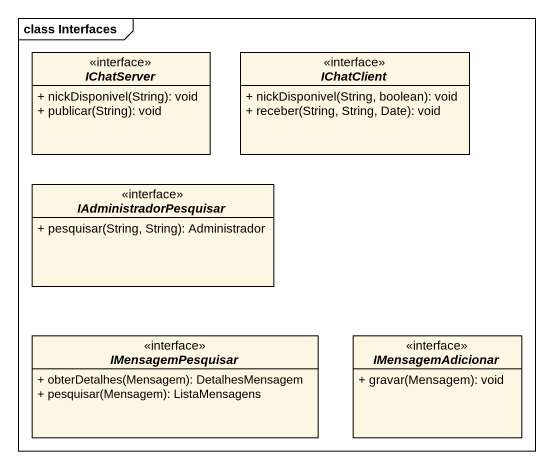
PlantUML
@startuml
mainframe class Interfaces
hide circle
hide empty members
skinparam classAttributeIconSize 0
interface IChatServer <<interface>> {
  + nickDisponivel(String): void
  + publicar(String): void
}
interface IChatClient <<interface>> {
  + nickDisponivel(String, boolean): void
  + receber(String, String, Date): void
}
interface IAdministradorPesquisar <<interface>> {
  + pesquisar(String, String): Administrador
}
interface IMensagemPesquisar <<interface>> {
  + obterDetalhes(Mensagem): DetalhesMensagem
  + pesquisar(Mensagem): ListaMensagens
}
interface IMensagemAdicionar <<interface>> {
  + gravar(Mensagem): void
}
@enduml
